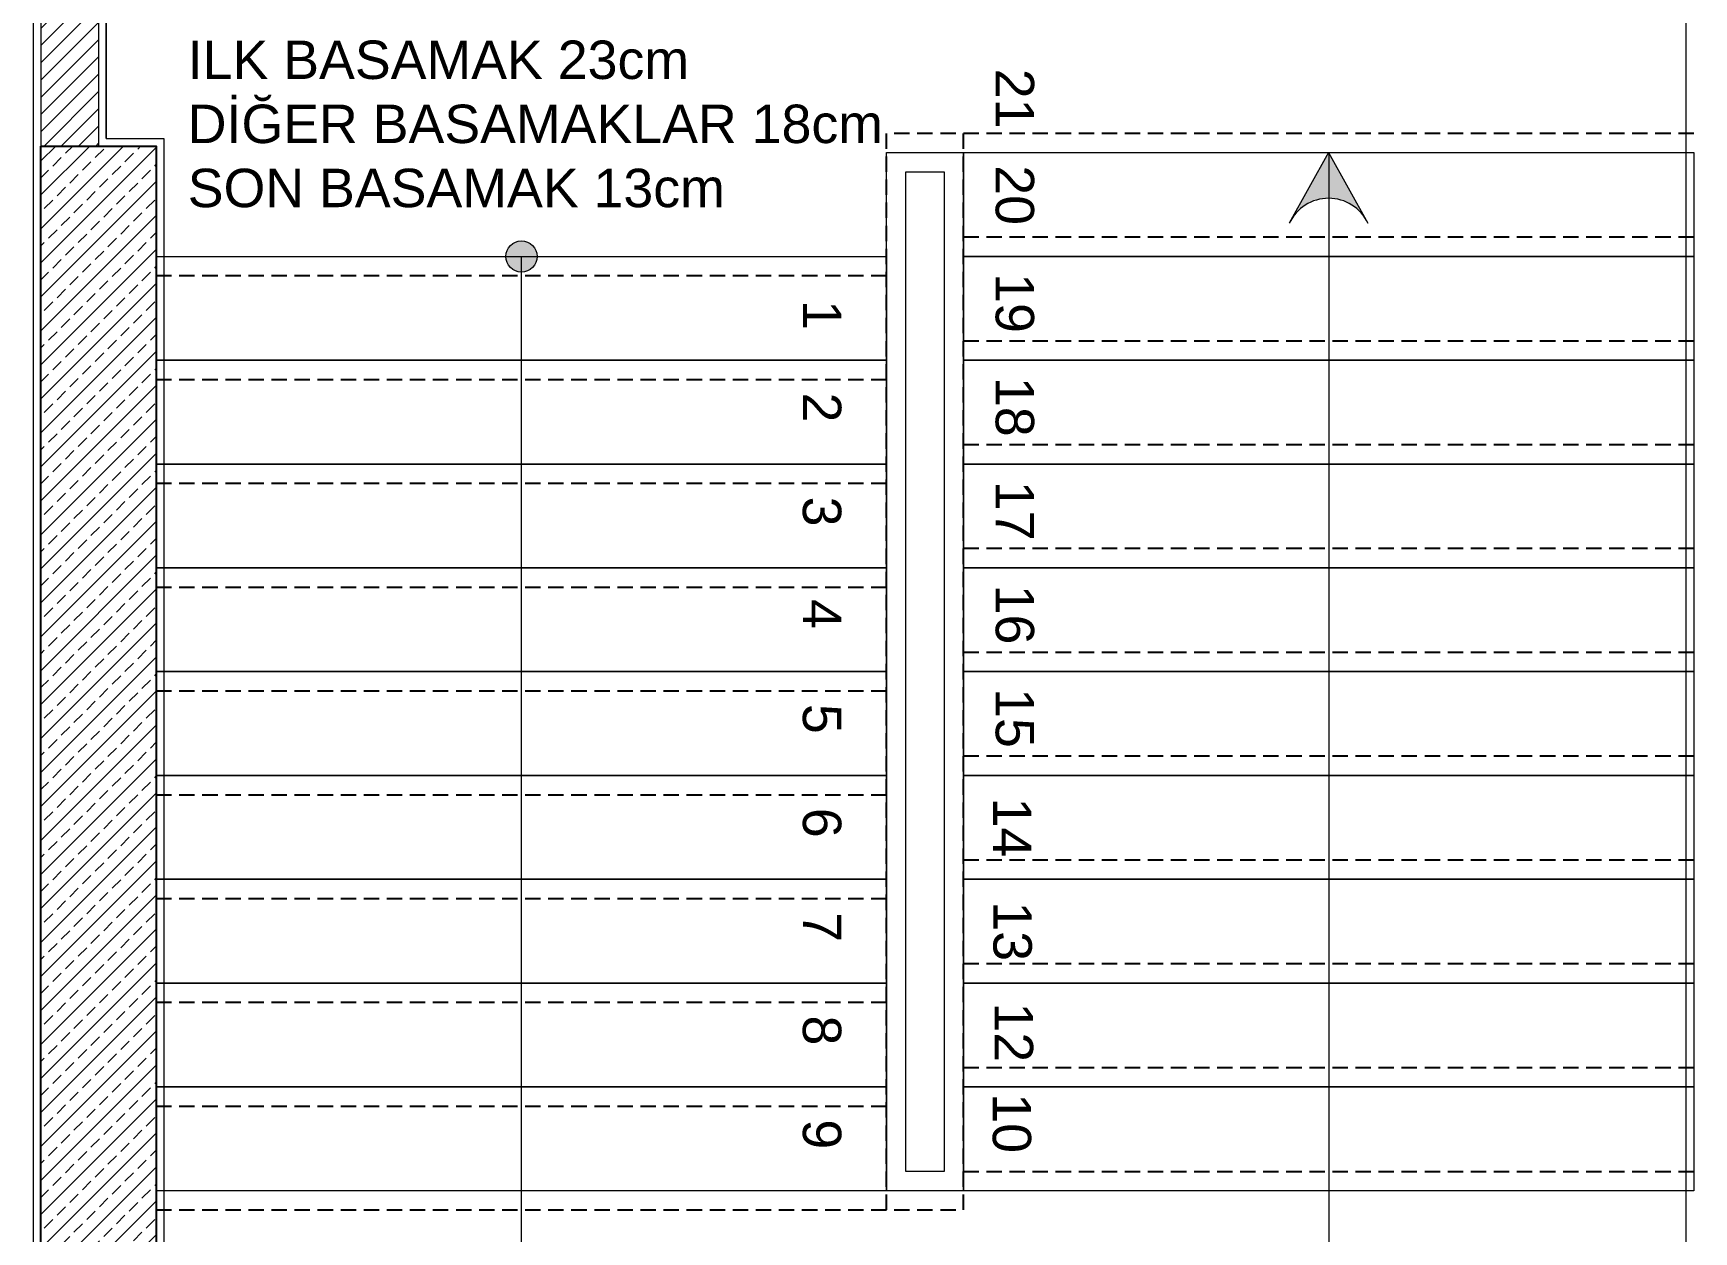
# Model space of a CAD drawing. Header units: millimetres. Extents: x 809 to 8159, y 33 to 4533.
# Drawn here: x 5209.8 to 5641.8, y 1715.4 to 2027.1 of the extents above; entities that cross this region are included whole.
import ezdxf

# ---------------------------------------------------------------- set-up
doc = ezdxf.new("R2010")
doc.units = ezdxf.units.MM
for name, pattern in [('DASHED', [19.05, 12.7, -6.35]), ('HIDDEN', [0.375, 0.25, -0.125]), ('{ Wide Dash }', [12, 4, -2, 4, -2])]:
    doc.linetypes.add(name, pattern=pattern)
for name, color, linetype, lineweight in [('B.A.TARAMA', 124, 'DASHED', 15), ('BETONARME', 3, 'Continuous', 25), ('DUVAR', 2, 'Continuous', 15), ('DUVAR TARAMA', 9, 'Continuous', 9), ('kutu profil', 1, 'Continuous', 0), ('MERDIVEN', 4, 'Continuous', 0), ('Sıva', 1, 'Continuous', 0), ('TEZGAH', 7, 'Continuous', 0), ('YAZI', 51, 'Continuous', 0)]:
    doc.layers.add(name, color=color, linetype=linetype, lineweight=lineweight)
doc.styles.get("Standard").update_dxf_attribs({"font": 'arial.ttf'})

# ---------------------------------------------------------------- blocks, each defined once
blk = doc.blocks.new('rhtrtrthrthrth')
at = {"layer": 'B.A.TARAMA'}
h = blk.add_hatch(dxfattribs=at)
h.set_pattern_fill('ANSI33', color=256, scale=25, style=0, pattern_type=0)
h.set_pattern_definition([(45, (32415.317, -23322.9636), (-4.419417, 4.419417), []), (45, (32419.736, -23322.9636), (-4.419417, 4.419417), [3.125, -1.5625])])
h.paths.add_polyline_path([(37167.56, -21593.52), (37197.56, -21593.52), (37197.56, -22125.52), (37167.56, -22125.52)], flags=0)
at = {"layer": 'BETONARME', "elevation": 0}
blk.add_lwpolyline([(37167.56, -21593.52), (37197.56, -21593.52), (37197.56, -22125.52), (37167.56, -22125.52)], close=True, dxfattribs=at)
blk = doc.blocks.new('trthrttrtrthrth')
at = {"layer": 'B.A.TARAMA'}
blk.add_blockref('rhtrtrthrthrth', (0, 5000), dxfattribs=at)
blk = doc.blocks.new('rthrthrth')
at = {"layer": 'BETONARME', "linetype": '{ Wide Dash }'}
for p, q in [((23582.78, -6867.24), (23372.78, -6867.24)), ((23372.78, -7147.24), (23372.78, -6867.24)), ((23392.78, -7147.24), (23392.78, -6867.24)), ((23582.78, -6894.24), (23392.78, -6894.24)), ((23182.78, -6904.24), (23372.78, -6904.24)), ((23582.78, -6921.24), (23392.78, -6921.24)), ((23182.78, -6931.24), (23372.78, -6931.24)), ((23582.78, -6948.24), (23392.78, -6948.24)), ((23182.78, -6958.24), (23372.78, -6958.24)), ((23582.78, -6975.24), (23392.78, -6975.24)), ((23182.78, -6985.24), (23372.78, -6985.24)), ((23582.78, -7002.24), (23392.78, -7002.24)), ((23182.78, -7012.24), (23372.78, -7012.24)), ((23582.78, -7029.24), (23392.78, -7029.24)), ((23182.78, -7039.24), (23372.78, -7039.24)), ((23582.78, -7056.24), (23392.78, -7056.24)), ((23182.78, -7066.24), (23372.78, -7066.24)), ((23582.78, -7083.24), (23392.78, -7083.24)), ((23182.78, -7093.24), (23372.78, -7093.24)), ((23582.78, -7110.24), (23392.78, -7110.24)), ((23182.78, -7120.24), (23372.78, -7120.24)), ((23392.78, -7137.24), (23582.78, -7137.24)), ((23182.78, -7147.24), (23392.78, -7147.24))]:
    blk.add_line(p, q, dxfattribs=at)

msp = doc.modelspace()

# ---------------------------------------------------------------- hatches: boundary and pattern name
at = {"layer": 'DUVAR TARAMA'}
h = msp.add_hatch(dxfattribs=at)
h.set_pattern_fill('ANSI31', color=256)
h.set_pattern_definition([(45, (18702.033, -1296.9434), (-2.245064, 2.245064), [])])
h.paths.add_polyline_path([(5211.83, 2353.69), (5226.83, 2353.69), (5226.83, 2530.35), (5211.83, 2530.35)])
h.paths.add_polyline_path([(5226.83, 2159.59), (5211.83, 2159.59), (5211.83, 1997.76), (5226.83, 1997.76)])
at = {"layer": 'MERDIVEN'}
h = msp.add_hatch(color=256, dxfattribs=at)
h.dxf.hatch_style = 1
h.paths.add_polyline_path([(5546.83, 1996.06), (5557.06, 1977.7, 0.587553), (5537.36, 1979.07)])
h = msp.add_hatch(color=256, dxfattribs=at)
h.dxf.hatch_style = 1
edge = h.paths.add_edge_path()
edge.add_arc((5336.85, 1969.06), 4.07, 0, 360)

# ---------------------------------------------------------------- linework, layer by layer
at = {"layer": 'DUVAR'}
for p, q in [((5211.83, 2159.59), (5211.83, 1997.76)), ((5226.83, 2159.59), (5226.83, 1997.76))]:
    msp.add_line(p, q, dxfattribs=at)
at = {"layer": 'kutu profil'}
msp.add_line((5228.83, 1999.76), (5228.83, 2159.59), dxfattribs=at)
at = {"layer": 'MERDIVEN', "elevation": 0}
for points in [[(5546.85, 1996.06), (5546.85, 1641.82), (5336.85, 1641.82), (5336.85, 1969.06)], [(5546.83, 1996.06), (5536.6, 1977.7)], [(5546.83, 1996.06), (5557.06, 1977.7)], [(5546.83, 1996.06), (5557.06, 1977.7)]]:
    msp.add_lwpolyline(points, dxfattribs=at)
for points in [[(5431.83, 1996.06), (5451.83, 1996.06), (5451.83, 1726.06), (5431.83, 1726.06)], [(5451.83, 1996.06), (5641.83, 1996.06), (5641.83, 1969.06), (5451.83, 1969.06)], [(5436.83, 1991.06), (5446.83, 1991.06), (5446.83, 1731.06), (5436.83, 1731.06)], [(5241.83, 1969.06), (5431.83, 1969.06), (5431.83, 1942.06), (5241.83, 1942.06)], [(5451.83, 1969.06), (5641.83, 1969.06), (5641.83, 1942.06), (5451.83, 1942.06)], [(5241.83, 1942.06), (5431.83, 1942.06), (5431.83, 1915.06), (5241.83, 1915.06)], [(5451.83, 1942.06), (5641.83, 1942.06), (5641.83, 1915.06), (5451.83, 1915.06)], [(5241.83, 1915.06), (5431.83, 1915.06), (5431.83, 1888.06), (5241.83, 1888.06)], [(5451.83, 1915.06), (5641.83, 1915.06), (5641.83, 1888.06), (5451.83, 1888.06)], [(5241.83, 1888.06), (5431.83, 1888.06), (5431.83, 1861.06), (5241.83, 1861.06)], [(5451.83, 1888.06), (5641.83, 1888.06), (5641.83, 1861.06), (5451.83, 1861.06)], [(5241.83, 1861.06), (5431.83, 1861.06), (5431.83, 1834.06), (5241.83, 1834.06)], [(5451.83, 1861.06), (5641.83, 1861.06), (5641.83, 1834.06), (5451.83, 1834.06)], [(5241.83, 1834.06), (5431.83, 1834.06), (5431.83, 1807.06), (5241.83, 1807.06)], [(5451.83, 1834.06), (5641.83, 1834.06), (5641.83, 1807.06), (5451.83, 1807.06)], [(5241.83, 1807.06), (5431.83, 1807.06), (5431.83, 1780.06), (5241.83, 1780.06)], [(5451.83, 1807.06), (5641.83, 1807.06), (5641.83, 1780.06), (5451.83, 1780.06)], [(5241.83, 1780.06), (5431.83, 1780.06), (5431.83, 1753.06), (5241.83, 1753.06)], [(5451.83, 1780.06), (5641.83, 1780.06), (5641.83, 1753.06), (5451.83, 1753.06)], [(5241.83, 1753.06), (5431.83, 1753.06), (5431.83, 1726.06), (5241.83, 1726.06)], [(5451.83, 1753.06), (5641.83, 1753.06), (5641.83, 1726.06), (5451.83, 1726.06)]]:
    msp.add_lwpolyline(points, close=True, dxfattribs=at)
at = {"layer": 'MERDIVEN'}
msp.add_circle((5336.85, 1969.06), 4.07, dxfattribs=at)
msp.add_arc((5546.83, 1972.89), 11.3, 25.1603, 154.8397, dxfattribs=at)
at = {"layer": 'Sıva'}
for p, q in [((5639.83, 1549.49), (5639.83, 2070.97)), ((5228.83, 1999.76), (5243.83, 1999.76)), ((5243.83, 1999.76), (5243.83, 1483.49))]:
    msp.add_line(p, q, dxfattribs=at)
at = {"layer": 'Sıva', "elevation": 0}
for points in [[(5209.83, 2159.59), (5209.83, 1458.56), (5671.97, 1535.59), (6710.78, 1535.5)], [(5228.83, 2159.59), (5228.83, 1999.76), (5243.82, 1999.76), (5243.83, 1483.49)]]:
    msp.add_lwpolyline(points, dxfattribs=at)

# ---------------------------------------------------------------- block references
at = {"layer": 'BETONARME'}
msp.add_blockref('rthrthrth', (-17940.96, 8868.3), dxfattribs=at)
at = {"layer": 'TEZGAH', "color": 0, "linetype": 'HIDDEN', "lineweight": -2, "ltscale": 35}
msp.add_blockref('trthrttrtrthrth', (-31955.73, 18591.27), dxfattribs=at)

# ---------------------------------------------------------------- texts
at = {"layer": 'BETONARME', "insert": (5250.03, 2025.21), "char_height": 10, "attachment_point": 1}
msp.add_mtext_dynamic_manual_height_columns('ILK BASAMAK 23cm\\PDİĞER BASAMAKLAR 18cm\\PSON BASAMAK 13cm ', width=305.4256, gutter_width=1, heights=[77.98], dxfattribs=at)
at = {"layer": 'YAZI', "char_height": 10, "attachment_point": 1, "rotation": 270}
for s, insert in [('\\pi-12.4648;21', (5470.21, 2005.41)), ('\\pi-14.36112;20', (5470.21, 1978.41)), ('\\pi-13.30382;19', (5470.21, 1951.41)), ('\\pi-3.58349;1', (5420.05, 1954.14)), ('\\pi-13.30382;18', (5470.21, 1924.41)), ('\\pi-6.52347;2', (5420.05, 1927.14)), ('\\pi-13.28336;17', (5470.21, 1897.41)), ('\\pi-6.44843;3', (5420.05, 1900.14)), ('\\pi-6.81678;4', (5420.05, 1873.14)), ('\\pi-13.27653;16', (5470.21, 1870.41)), ('\\pi-13.35839;15', (5470.21, 1843.41)), ('\\pi-6.53029;5', (5420.05, 1846.14)), ('\\pi-6.503;6', (5420.05, 1819.14)), ('\\pi-13.24243;14', (5469.52, 1815.05)), ('\\pi-6.3734;7', (5420.05, 1792.14)), ('\\pi-13.28336;13', (5469.62, 1788.04)), ('\\pi-13.18104;12', (5469.95, 1761.85)), ('\\pi-6.48936;8', (5420.05, 1765.14)), ('\\pi-13.24925;10', (5469.44, 1738.14)), ('\\pi-6.47572;9', (5420.05, 1738.14))]:
    msp.add_mtext_dynamic_manual_height_columns(s, width=0.1, gutter_width=1, heights=[0.1], dxfattribs=dict(at, insert=insert))

doc.saveas('drawing.dxf')
